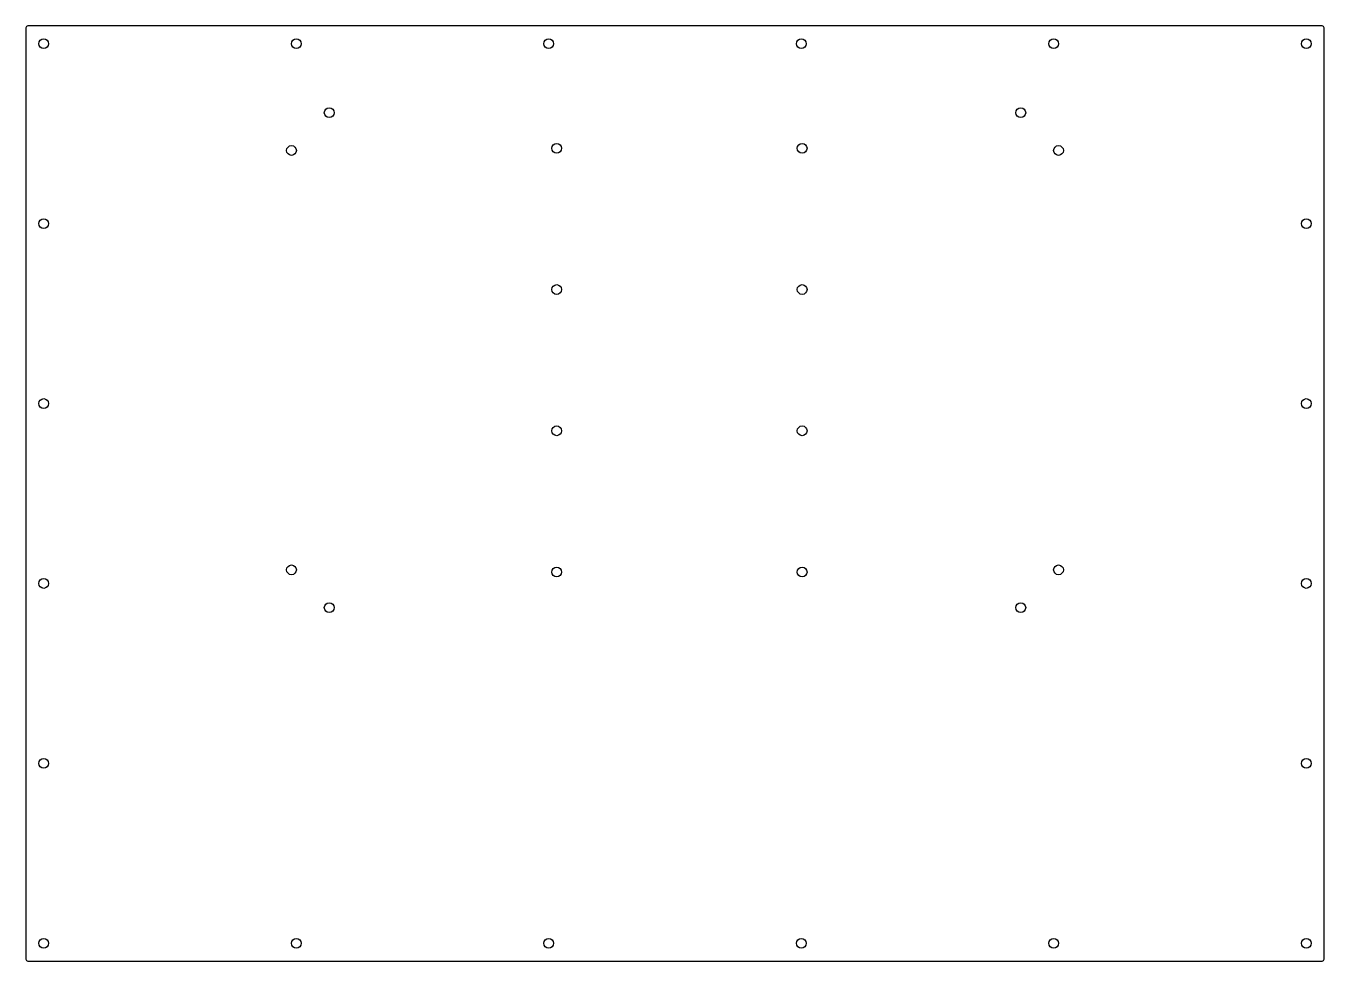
# Model space of a CAD drawing. Header units: millimetres. Extents: x -365 to 365, y -263 to 263.
import ezdxf

# ---------------------------------------------------------------- set-up
doc = ezdxf.new("R2010")
doc.units = ezdxf.units.MM

msp = doc.modelspace()

# ---------------------------------------------------------------- linework, layer by layer
at = {"color": 7, "linetype": 'Continuous', "lineweight": 25}
for p, q in [((364, 263), (-364, 263)), ((-365, 262), (-365, -262)), ((365, -262), (365, 262)), ((-364, -263), (364, -263))]:
    msp.add_line(p, q, dxfattribs=at)
for centre in [(-355, 253), (-213, 253), (-71, 253), (71, 253), (213, 253), (355, 253), (-194.46, 214.18), (194.46, 214.18), (-215.68, 192.96), (-66.5, 194.18), (71.5, 194.18), (215.68, 192.96), (-355, 151.8), (355, 151.8), (-66.5, 114.73), (71.5, 114.73), (-355, 50.6), (355, 50.6), (-66.5, 35.27), (71.5, 35.27), (-215.68, -42.96), (-66.5, -44.18), (71.5, -44.18), (215.68, -42.96), (-355, -50.6), (355, -50.6), (-194.46, -64.18), (194.46, -64.18), (-355, -151.8), (355, -151.8), (-355, -253), (-213, -253), (-71, -253), (71, -253), (213, -253), (355, -253)]:
    msp.add_circle(centre, 2.75, dxfattribs=at)
for centre, start, end in [((-364, 262), 90, 180), ((364, 262), 0, 90), ((-364, -262), 180, 270), ((364, -262), 270, 0)]:
    msp.add_arc(centre, 1, start, end, dxfattribs=at)

doc.saveas('drawing.dxf')
